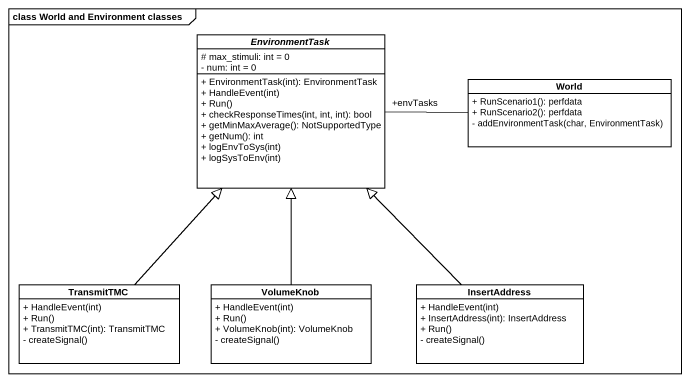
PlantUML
@startuml
mainframe class World and Environment classes
hide circle
hide empty members
skinparam classAttributeIconSize 0
abstract class EnvironmentTask {
  # max_stimuli: int = 0
  - num: int = 0
  + EnvironmentTask(int): EnvironmentTask
  + HandleEvent(int)
  + Run()
  + checkResponseTimes(int, int, int): bool
  + getMinMaxAverage(): NotSupportedType
  + getNum(): int
  + logEnvToSys(int)
  + logSysToEnv(int)
}
class World {
  + RunScenario1(): perfdata
  + RunScenario2(): perfdata
  - addEnvironmentTask(char, EnvironmentTask)
}
class TransmitTMC {
  + HandleEvent(int)
  + Run()
  + TransmitTMC(int): TransmitTMC
  - createSignal()
}
class VolumeKnob {
  + HandleEvent(int)
  + Run()
  + VolumeKnob(int): VolumeKnob
  - createSignal()
}
class InsertAddress {
  + HandleEvent(int)
  + InsertAddress(int): InsertAddress
  + Run()
  - createSignal()
}
EnvironmentTask "+envTasks" -right- World
TransmitTMC -up-|> EnvironmentTask
VolumeKnob -up-|> EnvironmentTask
InsertAddress -up-|> EnvironmentTask
@enduml
